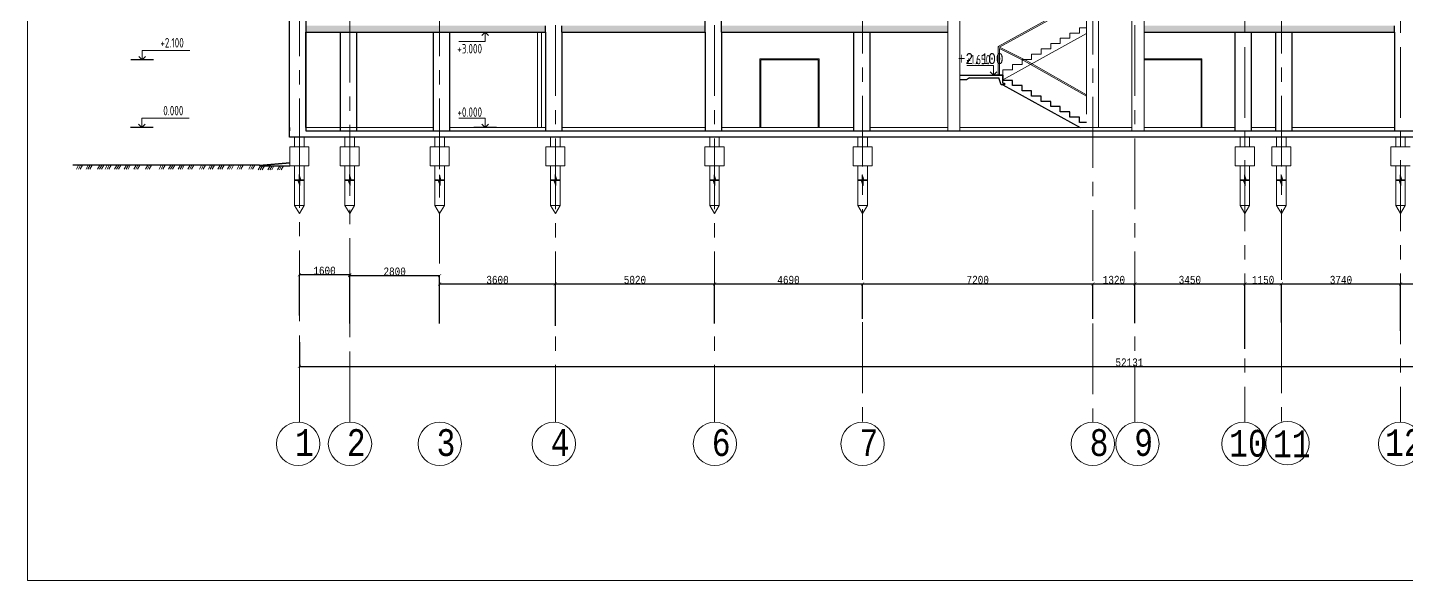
# Model space of a CAD drawing. Header units: millimetres. Extents: x -689206 to 4969298, y -1019800 to 703299.
# Drawn here: x 502758 to 546057, y -754220 to -736860 of the extents above; entities that cross this region are included whole.
import ezdxf

# ---------------------------------------------------------------- set-up
doc = ezdxf.new("R2010")
doc.units = ezdxf.units.MM
doc.linetypes.add('осеваяX2', pattern=[101.6, 63.5, -12.7, 12.7, -12.7])
doc.layers.add('РАЗМЕРЫ', color=7, linetype='Continuous', lineweight=9)
for name, color, linetype in [('разрез', 7, 'Continuous'), ('разрез1-1', 7, 'Continuous'), ('разрез2-2', 7, 'Continuous'), ('сетка', 104, 'Continuous')]:
    doc.layers.add(name, color=color, linetype=linetype)
doc.styles.add('Аннотативный', font='isocteur.ttf', dxfattribs={"width": 0.7, "height": 250})
doc.dimstyles.new('Аннотативный', dxfattribs={"dimscale": 0, "dimtxt": 250, "dimasz": 100, "dimexe": 1.25, "dimexo": 0.625, "dimtad": 1, "dimdec": 0, "dimtxsty": 'Аннотативный', "dimblk": 'ARCHTICK', "dimcen": 2.5, "dimadec": 0, "dimazin": 0, "dimtfac": 1, "dimtdec": 0, "dimtmove": 0, "dimatfit": 3, "dimfxl": 1, "dimarcsym": 0})
pattern_1 = [(45, (456217.554, -184552.423), (33.6759605, 123.478522), [158.75, -31.75, 0, -31.75])]

# ---------------------------------------------------------------- blocks, each defined once
blk = doc.blocks.new('_ArchTick')
at = {"color": 0, "linetype": 'ByBlock', "const_width": 0.15}
blk.add_lwpolyline([(-0.5, -0.5), (0.5, 0.5)], dxfattribs=at)
blk = doc.blocks.new('*D5101')
at = {"layer": 'Defpoints', "color": 0, "lineweight": 30, "ltscale": 35, "transparency": 16777216}
for p in [(511292, -744620), (511292, -745906), (512873, -745906)]:
    blk.add_point(p, dxfattribs=at)
at = {"layer": 'РАЗМЕРЫ', "color": 0, "lineweight": -2, "ltscale": 35, "transparency": 16777216}
for p, q in [((511292, -745906), (511292, -744619)), ((512873, -744620), (511292, -744620)), ((512873, -745906), (512873, -744619))]:
    blk.add_line(p, q, dxfattribs=at)
at = {"layer": 'РАЗМЕРЫ', "color": 0, "lineweight": -2, "ltscale": 35, "transparency": 16777216, "xscale": 100, "yscale": 100, "zscale": 100, "rotation": 180}
blk.add_blockref('_ArchTick', (511292, -744620), dxfattribs=at)
at = {"layer": 'РАЗМЕРЫ', "color": 0, "lineweight": -2, "ltscale": 35, "transparency": 16777216, "xscale": 100, "yscale": 100, "zscale": 100}
blk.add_blockref('_ArchTick', (512873, -744620), dxfattribs=at)
at = {"layer": 'РАЗМЕРЫ', "color": 0, "lineweight": 5, "ltscale": 35, "transparency": 16777216, "insert": (512083, -744494), "char_height": 250, "attachment_point": 5, "style": 'Аннотативный'}
blk.add_mtext('1600', dxfattribs=at)
blk = doc.blocks.new('*D5086')
at = {"layer": 'Defpoints', "color": 0, "lineweight": 30, "ltscale": 35, "transparency": 16777216}
for p in [(515697, -744648), (512873, -746149), (515697, -746149)]:
    blk.add_point(p, dxfattribs=at)
at = {"layer": 'РАЗМЕРЫ', "color": 0, "lineweight": -2, "ltscale": 35, "transparency": 16777216}
for p, q in [((512873, -746148), (512873, -744647)), ((512873, -744648), (515697, -744648)), ((515697, -746148), (515697, -744647))]:
    blk.add_line(p, q, dxfattribs=at)
at = {"layer": 'РАЗМЕРЫ', "color": 0, "lineweight": -2, "ltscale": 35, "transparency": 16777216, "xscale": 100, "yscale": 100, "zscale": 100, "rotation": 180}
blk.add_blockref('_ArchTick', (512873, -744648), dxfattribs=at)
at = {"layer": 'РАЗМЕРЫ', "color": 0, "lineweight": -2, "ltscale": 35, "transparency": 16777216, "xscale": 100, "yscale": 100, "zscale": 100}
blk.add_blockref('_ArchTick', (515697, -744648), dxfattribs=at)
at = {"layer": 'РАЗМЕРЫ', "color": 0, "lineweight": 5, "ltscale": 35, "transparency": 16777216, "insert": (514285, -744522), "char_height": 250, "attachment_point": 5, "style": 'Аннотативный'}
blk.add_mtext('2800', dxfattribs=at)
blk = doc.blocks.new('*D5087')
at = {"layer": 'Defpoints', "color": 0, "lineweight": 30, "ltscale": 35, "transparency": 16777216}
for p in [(515697, -744909), (519332, -744909), (519332, -746229)]:
    blk.add_point(p, dxfattribs=at)
at = {"layer": 'РАЗМЕРЫ', "color": 0, "lineweight": -2, "ltscale": 35, "transparency": 16777216}
for p, q in [((515697, -744908), (515697, -744908)), ((515697, -744909), (519332, -744909)), ((519332, -746228), (519332, -744908))]:
    blk.add_line(p, q, dxfattribs=at)
at = {"layer": 'РАЗМЕРЫ', "color": 0, "lineweight": -2, "ltscale": 35, "transparency": 16777216, "xscale": 100, "yscale": 100, "zscale": 100, "rotation": 180}
blk.add_blockref('_ArchTick', (515697, -744909), dxfattribs=at)
at = {"layer": 'РАЗМЕРЫ', "color": 0, "lineweight": -2, "ltscale": 35, "transparency": 16777216, "xscale": 100, "yscale": 100, "zscale": 100}
blk.add_blockref('_ArchTick', (519332, -744909), dxfattribs=at)
at = {"layer": 'РАЗМЕРЫ', "color": 0, "lineweight": 5, "ltscale": 35, "transparency": 16777216, "insert": (517515, -744783), "char_height": 250, "attachment_point": 5, "style": 'Аннотативный'}
blk.add_mtext('3600', dxfattribs=at)
blk = doc.blocks.new('*D5088')
at = {"layer": 'Defpoints', "color": 0, "lineweight": 30, "ltscale": 35, "transparency": 16777216}
for p in [(519332, -744909), (524328, -744909), (524328, -746157)]:
    blk.add_point(p, dxfattribs=at)
at = {"layer": 'РАЗМЕРЫ', "color": 0, "lineweight": -2, "ltscale": 35, "transparency": 16777216}
for p, q in [((519332, -744908), (519332, -744908)), ((519332, -744909), (524328, -744909)), ((524328, -746157), (524328, -744908))]:
    blk.add_line(p, q, dxfattribs=at)
at = {"layer": 'РАЗМЕРЫ', "color": 0, "lineweight": -2, "ltscale": 35, "transparency": 16777216, "xscale": 100, "yscale": 100, "zscale": 100, "rotation": 180}
blk.add_blockref('_ArchTick', (519332, -744909), dxfattribs=at)
at = {"layer": 'РАЗМЕРЫ', "color": 0, "lineweight": -2, "ltscale": 35, "transparency": 16777216, "xscale": 100, "yscale": 100, "zscale": 100}
blk.add_blockref('_ArchTick', (524328, -744909), dxfattribs=at)
at = {"layer": 'РАЗМЕРЫ', "color": 0, "lineweight": 5, "ltscale": 35, "transparency": 16777216, "insert": (521830, -744783), "char_height": 250, "attachment_point": 5, "style": 'Аннотативный'}
blk.add_mtext('5020', dxfattribs=at)
blk = doc.blocks.new('*D5089')
at = {"layer": 'Defpoints', "color": 0, "lineweight": 30, "ltscale": 35, "transparency": 16777216}
for p in [(524328, -744909), (528979, -744909), (528979, -746010)]:
    blk.add_point(p, dxfattribs=at)
at = {"layer": 'РАЗМЕРЫ', "color": 0, "lineweight": -2, "ltscale": 35, "transparency": 16777216}
for p, q in [((524328, -744908), (524328, -744908)), ((524328, -744909), (528979, -744909)), ((528979, -746010), (528979, -744908))]:
    blk.add_line(p, q, dxfattribs=at)
at = {"layer": 'РАЗМЕРЫ', "color": 0, "lineweight": -2, "ltscale": 35, "transparency": 16777216, "xscale": 100, "yscale": 100, "zscale": 100, "rotation": 180}
blk.add_blockref('_ArchTick', (524328, -744909), dxfattribs=at)
at = {"layer": 'РАЗМЕРЫ', "color": 0, "lineweight": -2, "ltscale": 35, "transparency": 16777216, "xscale": 100, "yscale": 100, "zscale": 100}
blk.add_blockref('_ArchTick', (528979, -744909), dxfattribs=at)
at = {"layer": 'РАЗМЕРЫ', "color": 0, "lineweight": 5, "ltscale": 35, "transparency": 16777216, "insert": (526653, -744783), "char_height": 250, "attachment_point": 5, "style": 'Аннотативный'}
blk.add_mtext('4690', dxfattribs=at)
blk = doc.blocks.new('*D5090')
at = {"layer": 'Defpoints', "color": 0, "lineweight": 30, "ltscale": 35, "transparency": 16777216}
for p in [(528979, -744909), (536212, -744909), (536212, -746010)]:
    blk.add_point(p, dxfattribs=at)
at = {"layer": 'РАЗМЕРЫ', "color": 0, "lineweight": -2, "ltscale": 35, "transparency": 16777216}
for p, q in [((528979, -744908), (528979, -744908)), ((528979, -744909), (536212, -744909)), ((536212, -746010), (536212, -744908))]:
    blk.add_line(p, q, dxfattribs=at)
at = {"layer": 'РАЗМЕРЫ', "color": 0, "lineweight": -2, "ltscale": 35, "transparency": 16777216, "xscale": 100, "yscale": 100, "zscale": 100, "rotation": 180}
blk.add_blockref('_ArchTick', (528979, -744909), dxfattribs=at)
at = {"layer": 'РАЗМЕРЫ', "color": 0, "lineweight": -2, "ltscale": 35, "transparency": 16777216, "xscale": 100, "yscale": 100, "zscale": 100}
blk.add_blockref('_ArchTick', (536212, -744909), dxfattribs=at)
at = {"layer": 'РАЗМЕРЫ', "color": 0, "lineweight": 5, "ltscale": 35, "transparency": 16777216, "insert": (532595, -744783), "char_height": 250, "attachment_point": 5, "style": 'Аннотативный'}
blk.add_mtext('7200', dxfattribs=at)
blk = doc.blocks.new('*D5091')
at = {"layer": 'Defpoints', "color": 0, "lineweight": 30, "ltscale": 35, "transparency": 16777216}
for p in [(536212, -744909), (537532, -744909), (537532, -746147)]:
    blk.add_point(p, dxfattribs=at)
at = {"layer": 'РАЗМЕРЫ', "color": 0, "lineweight": -2, "ltscale": 35, "transparency": 16777216}
for p, q in [((536212, -744908), (536212, -744908)), ((536212, -744909), (537532, -744909)), ((537532, -746147), (537532, -744908))]:
    blk.add_line(p, q, dxfattribs=at)
at = {"layer": 'РАЗМЕРЫ', "color": 0, "lineweight": -2, "ltscale": 35, "transparency": 16777216, "xscale": 100, "yscale": 100, "zscale": 100, "rotation": 180}
blk.add_blockref('_ArchTick', (536212, -744909), dxfattribs=at)
at = {"layer": 'РАЗМЕРЫ', "color": 0, "lineweight": -2, "ltscale": 35, "transparency": 16777216, "xscale": 100, "yscale": 100, "zscale": 100}
blk.add_blockref('_ArchTick', (537532, -744909), dxfattribs=at)
at = {"layer": 'РАЗМЕРЫ', "color": 0, "lineweight": 5, "ltscale": 35, "transparency": 16777216, "insert": (536872, -744783), "char_height": 250, "attachment_point": 5, "style": 'Аннотативный'}
blk.add_mtext('1320', dxfattribs=at)
blk = doc.blocks.new('*D5092')
at = {"layer": 'Defpoints', "color": 0, "lineweight": 30, "ltscale": 35, "transparency": 16777216}
for p in [(537532, -744909), (540982, -744909), (540982, -746948)]:
    blk.add_point(p, dxfattribs=at)
at = {"layer": 'РАЗМЕРЫ', "color": 0, "lineweight": -2, "ltscale": 35, "transparency": 16777216}
for p, q in [((537532, -744908), (537532, -744908)), ((537532, -744909), (540982, -744909)), ((540982, -746947), (540982, -744908))]:
    blk.add_line(p, q, dxfattribs=at)
at = {"layer": 'РАЗМЕРЫ', "color": 0, "lineweight": -2, "ltscale": 35, "transparency": 16777216, "xscale": 100, "yscale": 100, "zscale": 100, "rotation": 180}
blk.add_blockref('_ArchTick', (537532, -744909), dxfattribs=at)
at = {"layer": 'РАЗМЕРЫ', "color": 0, "lineweight": -2, "ltscale": 35, "transparency": 16777216, "xscale": 100, "yscale": 100, "zscale": 100}
blk.add_blockref('_ArchTick', (540982, -744909), dxfattribs=at)
at = {"layer": 'РАЗМЕРЫ', "color": 0, "lineweight": 5, "ltscale": 35, "transparency": 16777216, "insert": (539257, -744783), "char_height": 250, "attachment_point": 5, "style": 'Аннотативный'}
blk.add_mtext('3450', dxfattribs=at)
blk = doc.blocks.new('*D5093')
at = {"layer": 'Defpoints', "color": 0, "lineweight": 30, "ltscale": 35, "transparency": 16777216}
for p in [(540982, -744909), (542131, -744909), (542131, -746119)]:
    blk.add_point(p, dxfattribs=at)
at = {"layer": 'РАЗМЕРЫ', "color": 0, "lineweight": -2, "ltscale": 35, "transparency": 16777216}
for p, q in [((540982, -744908), (540982, -744908)), ((540982, -744909), (542131, -744909)), ((542131, -746119), (542131, -744908))]:
    blk.add_line(p, q, dxfattribs=at)
at = {"layer": 'РАЗМЕРЫ', "color": 0, "lineweight": -2, "ltscale": 35, "transparency": 16777216, "xscale": 100, "yscale": 100, "zscale": 100, "rotation": 180}
blk.add_blockref('_ArchTick', (540982, -744909), dxfattribs=at)
at = {"layer": 'РАЗМЕРЫ', "color": 0, "lineweight": -2, "ltscale": 35, "transparency": 16777216, "xscale": 100, "yscale": 100, "zscale": 100}
blk.add_blockref('_ArchTick', (542131, -744909), dxfattribs=at)
at = {"layer": 'РАЗМЕРЫ', "color": 0, "lineweight": 5, "ltscale": 35, "transparency": 16777216, "insert": (541557, -744783), "char_height": 250, "attachment_point": 5, "style": 'Аннотативный'}
blk.add_mtext('1150', dxfattribs=at)
blk = doc.blocks.new('*D5094')
at = {"layer": 'Defpoints', "color": 0, "lineweight": 5, "ltscale": 35, "transparency": 16777216}
for p in [(542131, -744909), (545872, -744909), (545872, -746382)]:
    blk.add_point(p, dxfattribs=at)
at = {"layer": 'РАЗМЕРЫ', "color": 0, "lineweight": -2, "ltscale": 35, "transparency": 16777216}
for p, q in [((542131, -744908), (542131, -744908)), ((542131, -744909), (545872, -744909)), ((545872, -746381), (545872, -744908))]:
    blk.add_line(p, q, dxfattribs=at)
at = {"layer": 'РАЗМЕРЫ', "color": 0, "lineweight": -2, "ltscale": 35, "transparency": 16777216, "xscale": 100, "yscale": 100, "zscale": 100, "rotation": 180}
blk.add_blockref('_ArchTick', (542131, -744909), dxfattribs=at)
at = {"layer": 'РАЗМЕРЫ', "color": 0, "lineweight": -2, "ltscale": 35, "transparency": 16777216, "xscale": 100, "yscale": 100, "zscale": 100}
blk.add_blockref('_ArchTick', (545872, -744909), dxfattribs=at)
at = {"layer": 'РАЗМЕРЫ', "color": 0, "lineweight": 5, "ltscale": 35, "transparency": 16777216, "insert": (544002, -744783), "char_height": 250, "attachment_point": 5, "style": 'Аннотативный'}
blk.add_mtext('3740', dxfattribs=at)
blk = doc.blocks.new('*D5095')
at = {"layer": 'Defpoints', "color": 0, "lineweight": 5, "ltscale": 35, "transparency": 16777216}
for p in [(545872, -744909), (549532, -744909), (549532, -746217)]:
    blk.add_point(p, dxfattribs=at)
at = {"layer": 'РАЗМЕРЫ', "color": 0, "lineweight": -2, "ltscale": 35, "transparency": 16777216}
for p, q in [((545872, -744908), (545872, -744908)), ((545872, -744909), (549532, -744909)), ((549532, -746216), (549532, -744908))]:
    blk.add_line(p, q, dxfattribs=at)
at = {"layer": 'РАЗМЕРЫ', "color": 0, "lineweight": -2, "ltscale": 35, "transparency": 16777216, "xscale": 100, "yscale": 100, "zscale": 100, "rotation": 180}
blk.add_blockref('_ArchTick', (545872, -744909), dxfattribs=at)
at = {"layer": 'РАЗМЕРЫ', "color": 0, "lineweight": -2, "ltscale": 35, "transparency": 16777216, "xscale": 100, "yscale": 100, "zscale": 100}
blk.add_blockref('_ArchTick', (549532, -744909), dxfattribs=at)
at = {"layer": 'РАЗМЕРЫ', "color": 0, "lineweight": 5, "ltscale": 35, "transparency": 16777216, "insert": (547702, -744783), "char_height": 250, "attachment_point": 5, "style": 'Аннотативный'}
blk.add_mtext('3660', dxfattribs=at)
blk = doc.blocks.new('*D5100')
at = {"layer": 'Defpoints', "color": 0, "lineweight": 5, "ltscale": 35, "transparency": 16777216}
for p in [(511292, -746740), (563423, -746740), (563423, -747501)]:
    blk.add_point(p, dxfattribs=at)
at = {"layer": 'РАЗМЕРЫ', "color": 0, "lineweight": -2, "ltscale": 35, "transparency": 16777216}
for p, q in [((511292, -746740), (511292, -747502)), ((563423, -746740), (563423, -747502)), ((511292, -747501), (563423, -747501))]:
    blk.add_line(p, q, dxfattribs=at)
at = {"layer": 'РАЗМЕРЫ', "color": 0, "lineweight": -2, "ltscale": 35, "transparency": 16777216, "xscale": 100, "yscale": 100, "zscale": 100, "rotation": 180}
blk.add_blockref('_ArchTick', (511292, -747501), dxfattribs=at)
at = {"layer": 'РАЗМЕРЫ', "color": 0, "lineweight": -2, "ltscale": 35, "transparency": 16777216, "xscale": 100, "yscale": 100, "zscale": 100}
blk.add_blockref('_ArchTick', (563423, -747501), dxfattribs=at)
at = {"layer": 'РАЗМЕРЫ', "color": 0, "lineweight": 5, "ltscale": 35, "transparency": 16777216, "insert": (537358, -747376), "char_height": 250, "attachment_point": 5, "style": 'Аннотативный'}
blk.add_mtext('52131', dxfattribs=at)

msp = doc.modelspace()

# ---------------------------------------------------------------- hatches: boundary and pattern name
at = {"layer": 'РАЗМЕРЫ', "lineweight": 25, "ltscale": 35}
h = msp.add_hatch(dxfattribs=at)
h.set_pattern_fill('ANSI36', color=256, scale=20)
h.set_pattern_definition(pattern_1)
h.paths.add_polyline_path([(519021.7, -736802.7), (511492.4, -736802.4), (511492.4, -737002.4), (519021.7, -737003.3), (519021.7, -737002.4)])
h.paths.add_polyline_path([(524031.8, -736802.9), (519531.7, -736802.7), (519531.7, -737002.4), (519531.7, -737003.3), (524031.8, -737003.8)])
h.paths.add_polyline_path([(531657.3, -736803.2), (524549.8, -736802.9), (524549.8, -737003.9), (531657.3, -737004.6)])
h.paths.add_polyline_path([(531657.3, -733804.8), (524549.8, -733804), (524549.8, -734004), (531657.3, -734004.8)])
h.paths.add_polyline_path([(524031.8, -733803.9), (519531.7, -733803.4), (519531.7, -734003.4), (524031.8, -734003.9)])
h.paths.add_polyline_path([(519021.7, -733803.3), (511492.4, -733802.4), (511492.4, -734002.4), (519021.7, -734003.3), (519021.7, -734002.4)])
h.paths.add_polyline_path([(519021.7, -730803.4), (511492.4, -730802.4), (511492.4, -731002.4), (519021.7, -731002.4)])
h.paths.add_polyline_path([(524031.8, -730804), (519531.7, -730803.4), (519531.7, -731002.4), (524031.8, -731002.4)])
h.paths.add_polyline_path([(531657.3, -730804.9), (524549.8, -730804), (524549.8, -731002.4), (531657.3, -731002.4)])
h = msp.add_hatch(dxfattribs=at)
h.set_pattern_fill('ANSI36', color=256, scale=20)
h.set_pattern_definition(pattern_1)
h.paths.add_polyline_path([(545681.8, -730802.4), (541181.8, -730802.4), (540671.8, -730802.4), (537817.3, -730802.4), (537817.3, -731002.4), (540671.8, -731002.4), (541181.8, -731002.4), (545681.8, -731002.4)])
h.paths.add_polyline_path([(545681.8, -733802.4), (541181.8, -733802.4), (540671.8, -733802.4), (537817.3, -733802.4), (537817.3, -734002.4), (540671.8, -734002.4), (541181.8, -734002.4), (545681.8, -734002.4)])
h.paths.add_polyline_path([(545681.8, -736802.4), (540612.7, -736802.4), (537817.3, -736802.4), (537817.3, -737002.4), (541181.8, -737002.4), (545681.8, -737002.4)])
at = {"layer": 'РАЗМЕРЫ', "lineweight": 5, "ltscale": 35}
h = msp.add_hatch(dxfattribs=at)
h.set_pattern_fill('ANSI36', color=256, scale=2)
h.set_pattern_definition([(45, (262.4905, -925.112), (3.367596045, 12.347852166), [15.875, -3.175, 0, -3.175])])
h.paths.add_polyline_path([(511292.4, -741507.8), (511292.4, -741783.2), (511305.5, -741819.9), (511305.5, -741620.6), (511319.6, -741658), (511442.4, -741658), (511442.4, -741635.8), (511334, -741635.8)])
h.paths.add_polyline_path([(511259.1, -741635.8), (511142.4, -741635.8), (511142.4, -741658), (511247.6, -741658), (511292.4, -741783.2), (511292.4, -741507.8), (511283.4, -741480.3), (511283.4, -741706.1)])
h = msp.add_hatch(dxfattribs=at)
h.set_pattern_fill('ANSI36', color=256, scale=2)
h.set_pattern_definition([(45, (1843.376, -925.112), (3.367596045, 12.347852166), [15.875, -3.175, 0, -3.175])])
h.paths.add_polyline_path([(512873.3, -741507.8), (512873.3, -741783.2), (512886.4, -741819.9), (512886.4, -741620.6), (512900.5, -741658), (513023.3, -741658), (513023.3, -741635.8), (512914.9, -741635.8)])
h.paths.add_polyline_path([(512840, -741635.8), (512723.3, -741635.8), (512723.3, -741658), (512828.5, -741658), (512873.3, -741783.2), (512873.3, -741507.8), (512864.3, -741480.3), (512864.3, -741706.1)])
h = msp.add_hatch(dxfattribs=at)
h.set_pattern_fill('ANSI36', color=256, scale=2)
h.set_pattern_definition([(45, (4667.4905, -925.112), (3.367596045, 12.347852166), [15.875, -3.175, 0, -3.175])])
h.paths.add_polyline_path([(515697.4, -741507.8), (515697.4, -741783.2), (515710.5, -741819.9), (515710.5, -741620.6), (515724.6, -741658), (515847.4, -741658), (515847.4, -741635.8), (515739, -741635.8)])
h.paths.add_polyline_path([(515664.1, -741635.8), (515547.4, -741635.8), (515547.4, -741658), (515652.6, -741658), (515697.4, -741783.2), (515697.4, -741507.8), (515688.4, -741480.3), (515688.4, -741706.1)])
h = msp.add_hatch(dxfattribs=at)
h.set_pattern_fill('ANSI36', color=256, scale=2)
h.set_pattern_definition([(45, (8301.8286, -925.112), (3.367596045, 12.347852166), [15.875, -3.175, 0, -3.175])])
h.paths.add_polyline_path([(519331.7, -741507.8), (519331.7, -741783.2), (519344.8, -741819.9), (519344.8, -741620.6), (519358.9, -741658), (519481.7, -741658), (519481.7, -741635.8), (519373.4, -741635.8)])
h.paths.add_polyline_path([(519298.4, -741635.8), (519181.7, -741635.8), (519181.7, -741658), (519287, -741658), (519331.7, -741783.2), (519331.7, -741507.8), (519322.8, -741480.3), (519322.8, -741706.1)])
h = msp.add_hatch(dxfattribs=at)
h.set_pattern_fill('ANSI36', color=256, scale=2)
h.set_pattern_definition([(45, (13297.968, -925.112), (3.367596045, 12.347852166), [15.875, -3.175, 0, -3.175])])
h.paths.add_polyline_path([(524327.8, -741507.8), (524327.8, -741783.2), (524341, -741819.9), (524341, -741620.6), (524355.1, -741658), (524477.8, -741658), (524477.8, -741635.8), (524369.5, -741635.8)])
h.paths.add_polyline_path([(524294.6, -741635.8), (524177.8, -741635.8), (524177.8, -741658), (524283.1, -741658), (524327.8, -741783.2), (524327.8, -741507.8), (524318.9, -741480.3), (524318.9, -741706.1)])
h = msp.add_hatch(dxfattribs=at)
h.set_pattern_fill('ANSI36', color=256, scale=2)
h.set_pattern_definition([(45, (17949.258, -925.112), (3.367596045, 12.347852166), [15.875, -3.175, 0, -3.175])])
h.paths.add_polyline_path([(528979.1, -741507.8), (528979.1, -741783.2), (528992.2, -741819.9), (528992.2, -741620.6), (529006.4, -741658), (529129.1, -741658), (529129.1, -741635.8), (529020.8, -741635.8)])
h.paths.add_polyline_path([(528945.8, -741635.8), (528829.1, -741635.8), (528829.1, -741658), (528934.4, -741658), (528979.1, -741783.2), (528979.1, -741507.8), (528970.2, -741480.3), (528970.2, -741706.1)])
h = msp.add_hatch(dxfattribs=at)
h.set_pattern_fill('ANSI36', color=256, scale=2)
h.set_pattern_definition([(45, (29951.887, -925.112), (3.367596045, 12.347852166), [15.875, -3.175, 0, -3.175])])
h.paths.add_polyline_path([(540981.8, -741507.8), (540981.8, -741783.2), (540994.9, -741819.9), (540994.9, -741620.6), (541009, -741658), (541131.8, -741658), (541131.8, -741635.8), (541023.4, -741635.8)])
h.paths.add_polyline_path([(540948.5, -741635.8), (540831.8, -741635.8), (540831.8, -741658), (540937, -741658), (540981.8, -741783.2), (540981.8, -741507.8), (540972.8, -741480.3), (540972.8, -741706.1)])
h = msp.add_hatch(dxfattribs=at)
h.set_pattern_fill('ANSI36', color=256, scale=2)
h.set_pattern_definition([(45, (31101.607, -925.112), (3.367596045, 12.347852166), [15.875, -3.175, 0, -3.175])])
h.paths.add_polyline_path([(542131.5, -741507.8), (542131.5, -741783.2), (542144.6, -741819.9), (542144.6, -741620.6), (542158.7, -741658), (542281.5, -741658), (542281.5, -741635.8), (542173.1, -741635.8)])
h.paths.add_polyline_path([(542098.2, -741635.8), (541981.5, -741635.8), (541981.5, -741658), (542086.7, -741658), (542131.5, -741783.2), (542131.5, -741507.8), (542122.5, -741480.3), (542122.5, -741706.1)])
h = msp.add_hatch(dxfattribs=at)
h.set_pattern_fill('ANSI36', color=256, scale=2)
h.set_pattern_definition([(45, (34841.945, -925.112), (3.367596045, 12.347852166), [15.875, -3.175, 0, -3.175])])
h.paths.add_polyline_path([(545871.8, -741507.8), (545871.8, -741783.2), (545884.9, -741819.9), (545884.9, -741620.6), (545899, -741658), (546021.8, -741658), (546021.8, -741635.8), (545913.5, -741635.8)])
h.paths.add_polyline_path([(545838.5, -741635.8), (545721.8, -741635.8), (545721.8, -741658), (545827.1, -741658), (545871.8, -741783.2), (545871.8, -741507.8), (545862.9, -741480.3), (545862.9, -741706.1)])

# ---------------------------------------------------------------- linework, layer by layer
at = {"layer": 'РАЗМЕРЫ', "lineweight": 30, "ltscale": 35}
for p, q in [((510982.4, -740202.4), (510982.4, -717752.4)), ((511492.4, -722002.4), (511492.4, -740002.4)), ((524031.8, -737003.8), (524031.8, -728002.4)), ((524549.8, -737003.9), (524549.8, -728002.4)), ((519021.7, -737003.3), (519021.7, -736802.7)), ((519531.7, -737002.4), (519531.7, -736802.7)), ((545681.8, -737002.4), (545681.8, -736802.4)), ((511492.4, -740002.4), (511492.4, -737002.4)), ((511492.4, -737002.4), (519021.7, -737003.3)), ((512571.7, -737002.5), (512571.7, -740102.4)), ((513081.7, -737002.6), (513081.7, -740102.4)), ((515492.4, -737002.4), (515492.4, -740002.4)), ((516002.4, -737002.4), (516002.4, -740002.4)), ((519021.7, -737002.4), (519021.7, -740002.4)), ((519531.7, -737002.4), (519531.7, -740002.4)), ((519531.7, -737003.3), (524031.8, -737003.8)), ((524031.8, -737002.4), (524031.8, -740002.4)), ((524549.8, -737002.4), (524549.8, -740002.4)), ((524549.8, -737003.9), (531657.3, -737004.6)), ((528691.8, -737002.4), (528691.8, -740002.4)), ((529201.8, -737002.4), (529201.8, -740002.4)), ((537817.3, -737002.4), (541181.8, -737002.4)), ((540671.8, -737002.4), (540671.8, -740002.4)), ((541181.8, -737002.4), (541181.8, -740002.4)), ((541181.8, -737002.4), (545681.8, -737002.4)), ((541949.1, -737002.4), (541949.1, -740002.4)), ((542459.1, -737002.4), (542459.1, -740002.4)), ((545681.8, -737002.4), (545681.8, -740002.4)), ((533387.3, -738352.4), (533087.3, -738352.4)), ((533384.2, -738655.2), (535816.5, -740002.4)), ((533387.3, -738517.4), (533387.3, -738352.4)), ((533387.3, -738352.4), (533387.3, -738502.4)), ((533687.3, -738517.4), (533387.3, -738517.4)), ((533687.3, -738682.4), (533687.3, -738517.4)), ((533987.3, -738682.4), (533687.3, -738682.4)), ((533987.3, -738847.4), (533987.3, -738682.4)), ((534287.3, -738847.4), (533987.3, -738847.4)), ((534287.3, -739012.4), (534287.3, -738847.4)), ((534587.3, -739012.4), (534287.3, -739012.4)), ((534587.3, -739177.4), (534587.3, -739012.4)), ((534887.3, -739177.4), (534587.3, -739177.4)), ((534887.3, -739342.4), (534887.3, -739177.4)), ((535187.3, -739342.4), (534887.3, -739342.4)), ((535187.3, -739507.4), (535187.3, -739342.4)), ((535487.3, -739507.4), (535187.3, -739507.4)), ((535487.3, -739672.4), (535487.3, -739507.4)), ((535787.3, -739672.4), (535487.3, -739672.4)), ((535787.3, -739837.4), (535787.3, -739672.4)), ((536008.5, -739837.4), (535787.3, -739837.4)), ((510982.4, -740002.4), (510982.4, -740102.4)), ((510982.4, -740002.4), (510982.4, -740102.4)), ((510982.4, -740302.4), (510982.4, -740102.4)), ((558994, -740302.4), (510982.4, -740302.4)), ((511492.4, -740002.4), (511492.4, -740102.4)), ((511492.4, -740102.4), (563222.9, -740102.4)), ((515492.4, -740002.4), (515492.4, -740102.4)), ((516002.4, -740002.4), (516002.4, -740102.4)), ((517127.7, -740002.4), (516772.7, -740002.4)), ((517482.7, -740002.4), (517127.7, -740002.4)), ((519021.7, -740002.4), (519021.7, -740102.4)), ((519531.7, -740002.4), (519531.7, -740102.4)), ((524031.8, -740002.4), (524031.8, -740102.4)), ((524549.8, -740002.4), (524549.8, -740102.4)), ((528691.8, -740002.4), (528691.8, -740102.4)), ((529201.8, -740002.4), (529201.8, -740102.4)), ((540671.8, -740002.4), (540671.8, -740102.4)), ((541181.8, -740002.4), (541181.8, -740102.4)), ((541949.1, -740002.4), (541949.1, -740102.4)), ((542459.1, -740002.4), (542459.1, -740102.4)), ((545681.8, -740002.4), (545681.8, -740102.4))]:
    msp.add_line(p, q, dxfattribs=at)
at = {"layer": 'РАЗМЕРЫ', "linetype": 'осеваяX2', "lineweight": 5, "ltscale": 35}
for p, q in [((511292.4, -717752.4), (511292.4, -740302.4)), ((515697.4, -717752.4), (515697.4, -744268.7)), ((528979.1, -717667.4), (528979.1, -749251.1)), ((536211.8, -717702.4), (536211.8, -749251.1)), ((542131.5, -717667.4), (542131.5, -749251.1)), ((512873.3, -749251.1), (512873.3, -719002.4)), ((519331.7, -719002.4), (519331.7, -749251.1)), ((524327.8, -719002.4), (524327.8, -749251.1)), ((537531.7, -719002.4), (537531.7, -749251.1)), ((540981.8, -726802.4), (540981.8, -749251.1)), ((545871.8, -726802.4), (545871.8, -749251.1)), ((511292.4, -740302.4), (511292.4, -749251.1))]:
    msp.add_line(p, q, dxfattribs=at)
at = {"layer": 'РАЗМЕРЫ', "lineweight": 20, "ltscale": 35}
for p, q in [((536386, -721792.4), (536386, -740002.4)), ((536007.6, -721802.4), (536007.6, -739583.4)), ((537437.3, -721802.4), (537437.3, -740002.4)), ((532037.3, -722392.1), (532037.3, -740002.4)), ((531657.3, -728002.4), (531657.3, -740002.4)), ((537817.3, -728002.4), (537817.3, -740002.4)), ((531657.3, -740002.4), (531657.3, -740102.4)), ((532037.3, -740002.4), (532037.3, -740102.4)), ((537437.3, -740002.4), (537437.3, -740102.4)), ((537817.3, -740002.4), (537817.3, -740102.4))]:
    msp.add_line(p, q, dxfattribs=at)
at = {"layer": 'РАЗМЕРЫ', "lineweight": 15, "ltscale": 35}
for p, q in [((535787.3, -737032.4), (535787.3, -736867.4)), ((535787.3, -736867.4), (536008.5, -736867.4)), ((518774, -737003.2), (518774, -740002.4)), ((518894, -737003.2), (518894, -740002.4)), ((533387.3, -738502.4), (536008.5, -737050)), ((534887.3, -737527.4), (534887.3, -737362.4)), ((534887.3, -737362.4), (535187.3, -737362.4)), ((535187.3, -737362.4), (535187.3, -737197.4)), ((535187.3, -737197.4), (535487.3, -737197.4)), ((535487.3, -737197.4), (535487.3, -737032.4)), ((535487.3, -737032.4), (535787.3, -737032.4)), ((534287.3, -737857.4), (534287.3, -737692.4)), ((534287.3, -737692.4), (534587.3, -737692.4)), ((534587.3, -737692.4), (534587.3, -737527.4)), ((534587.3, -737527.4), (534887.3, -737527.4)), ((525782.3, -737842.4), (525752.3, -737842.4)), ((525752.3, -737842.4), (525752.3, -740002.4)), ((527612.3, -737842.4), (525782.3, -737842.4)), ((527582.3, -737872.4), (525782.3, -737872.4)), ((525782.3, -737872.4), (525782.3, -740002.4)), ((527582.3, -740002.4), (527582.3, -737872.4)), ((527612.3, -737872.4), (527612.3, -737842.4)), ((527612.3, -740002.4), (527612.3, -737872.4)), ((533387.3, -738352.4), (533387.3, -738187.4)), ((533387.3, -738187.4), (533687.3, -738187.4)), ((533687.3, -738187.4), (533687.3, -738022.4)), ((533687.3, -738022.4), (533987.3, -738022.4)), ((533987.3, -738022.4), (533987.3, -737857.4)), ((533987.3, -737857.4), (534287.3, -737857.4)), ((539636.8, -737842.4), (537817.3, -737842.4)), ((539606.8, -737872.4), (537817.3, -737872.4)), ((539606.8, -740002.4), (539606.8, -737872.4)), ((539636.8, -737872.4), (539636.8, -737842.4)), ((539636.8, -740002.4), (539636.8, -737872.4)), ((511492.4, -740002.4), (515492.4, -740002.4)), ((516002.4, -740002.4), (519021.7, -740002.4)), ((519531.7, -740002.4), (524031.8, -740002.4)), ((524549.8, -740002.4), (528691.8, -740002.4)), ((527582.3, -740002.4), (527612.3, -740002.4)), ((529201.8, -740002.4), (531657.3, -740002.4)), ((532037.3, -740002.4), (537437.3, -740002.4)), ((537817.3, -740002.4), (540671.8, -740002.4)), ((539606.8, -740002.4), (539636.8, -740002.4)), ((541181.8, -740002.4), (541949.1, -740002.4)), ((542459.1, -740002.4), (545681.8, -740002.4))]:
    msp.add_line(p, q, dxfattribs=at)
at = {"layer": 'РАЗМЕРЫ', "linetype": 'ByBlock', "lineweight": 30, "ltscale": 35}
msp.add_line((533387.3, -738605.2), (533387.3, -738352.4), dxfattribs=at)
at = {"layer": 'РАЗМЕРЫ', "lineweight": 18, "ltscale": 35}
for p, q in [((511142.4, -740302.4), (511142.4, -740602.4)), ((511442.4, -740602.4), (511442.4, -740302.4)), ((512723.3, -740302.4), (512723.3, -740602.4)), ((513023.3, -740602.4), (513023.3, -740302.4)), ((515547.4, -740302.4), (515547.4, -740602.4)), ((515847.4, -740602.4), (515847.4, -740302.4)), ((519181.7, -740302.4), (519181.7, -740602.4)), ((519481.7, -740602.4), (519481.7, -740302.4)), ((524177.8, -740302.4), (524177.8, -740602.4)), ((524477.8, -740602.4), (524477.8, -740302.4)), ((528829.1, -740302.4), (528829.1, -740602.4)), ((529129.1, -740602.4), (529129.1, -740302.4)), ((540831.8, -740302.4), (540831.8, -740602.4)), ((541131.8, -740602.4), (541131.8, -740302.4)), ((541981.5, -740302.4), (541981.5, -740602.4)), ((542281.5, -740602.4), (542281.5, -740302.4)), ((545721.8, -740302.4), (545721.8, -740602.4)), ((546021.8, -740602.4), (546021.8, -740302.4)), ((510992.4, -741202.4), (510992.4, -740602.4)), ((510992.4, -740602.4), (511142.4, -740602.4)), ((511142.4, -740602.4), (511292.4, -740602.4)), ((511292.4, -740602.4), (511592.4, -740602.4)), ((511592.4, -740602.4), (511592.4, -741202.4)), ((512573.3, -741202.4), (512573.3, -740602.4)), ((512573.3, -740602.4), (512723.3, -740602.4)), ((512723.3, -740602.4), (512873.3, -740602.4)), ((512873.3, -740602.4), (513173.3, -740602.4)), ((513173.3, -740602.4), (513173.3, -741202.4)), ((515397.4, -741202.4), (515397.4, -740602.4)), ((515397.4, -740602.4), (515547.4, -740602.4)), ((515547.4, -740602.4), (515697.4, -740602.4)), ((515697.4, -740602.4), (515997.4, -740602.4)), ((515997.4, -740602.4), (515997.4, -741202.4)), ((519031.7, -741202.4), (519031.7, -740602.4)), ((519031.7, -740602.4), (519181.7, -740602.4)), ((519181.7, -740602.4), (519331.7, -740602.4)), ((519331.7, -740602.4), (519631.7, -740602.4)), ((519631.7, -740602.4), (519631.7, -741202.4)), ((524027.8, -741202.4), (524027.8, -740602.4)), ((524027.8, -740602.4), (524177.8, -740602.4)), ((524177.8, -740602.4), (524327.8, -740602.4)), ((524327.8, -740602.4), (524627.8, -740602.4)), ((524627.8, -740602.4), (524627.8, -741202.4)), ((528679.1, -741202.4), (528679.1, -740602.4)), ((528679.1, -740602.4), (528829.1, -740602.4)), ((528829.1, -740602.4), (528979.1, -740602.4)), ((528979.1, -740602.4), (529279.1, -740602.4)), ((529279.1, -740602.4), (529279.1, -741202.4)), ((540681.8, -741202.4), (540681.8, -740602.4)), ((540681.8, -740602.4), (540831.8, -740602.4)), ((540831.8, -740602.4), (540981.8, -740602.4)), ((540981.8, -740602.4), (541281.8, -740602.4)), ((541281.8, -740602.4), (541281.8, -741202.4)), ((541831.5, -741202.4), (541831.5, -740602.4)), ((541831.5, -740602.4), (541981.5, -740602.4)), ((541981.5, -740602.4), (542131.5, -740602.4)), ((542131.5, -740602.4), (542431.5, -740602.4)), ((542431.5, -740602.4), (542431.5, -741202.4)), ((545571.8, -741202.4), (545571.8, -740602.4)), ((545571.8, -740602.4), (545721.8, -740602.4)), ((545721.8, -740602.4), (545871.8, -740602.4)), ((545871.8, -740602.4), (546171.8, -740602.4)), ((511592.4, -741202.4), (510992.4, -741202.4)), ((511142.4, -742069.2), (511142.4, -741202.4)), ((511442.4, -741202.4), (511442.4, -742081.2)), ((513173.3, -741202.4), (512573.3, -741202.4)), ((512723.3, -742069.2), (512723.3, -741202.4)), ((513023.3, -741202.4), (513023.3, -742081.2)), ((515997.4, -741202.4), (515397.4, -741202.4)), ((515547.4, -742069.2), (515547.4, -741202.4)), ((515847.4, -741202.4), (515847.4, -742081.2)), ((519631.7, -741202.4), (519031.7, -741202.4)), ((519181.7, -742069.2), (519181.7, -741202.4)), ((519481.7, -741202.4), (519481.7, -742081.2)), ((524627.8, -741202.4), (524027.8, -741202.4)), ((524177.8, -742069.2), (524177.8, -741202.4)), ((524477.8, -741202.4), (524477.8, -742081.2)), ((529279.1, -741202.4), (528679.1, -741202.4)), ((528829.1, -742069.2), (528829.1, -741202.4)), ((529129.1, -741202.4), (529129.1, -742081.2)), ((541281.8, -741202.4), (540681.8, -741202.4)), ((540831.8, -742069.2), (540831.8, -741202.4)), ((541131.8, -741202.4), (541131.8, -742081.2)), ((542431.5, -741202.4), (541831.5, -741202.4)), ((541981.5, -742069.2), (541981.5, -741202.4)), ((542281.5, -741202.4), (542281.5, -742081.2)), ((546171.8, -741202.4), (545571.8, -741202.4)), ((545721.8, -742069.2), (545721.8, -741202.4)), ((546021.8, -741202.4), (546021.8, -742081.2)), ((511142.4, -742442.6), (511142.4, -742069.2)), ((511442.4, -742442.6), (511442.4, -742081.2)), ((512723.3, -742442.6), (512723.3, -742069.2)), ((513023.3, -742442.6), (513023.3, -742081.2)), ((515547.4, -742442.6), (515547.4, -742069.2)), ((515847.4, -742442.6), (515847.4, -742081.2)), ((519181.7, -742442.6), (519181.7, -742069.2)), ((519481.7, -742442.6), (519481.7, -742081.2)), ((524177.8, -742442.6), (524177.8, -742069.2)), ((524477.8, -742442.6), (524477.8, -742081.2)), ((528829.1, -742442.6), (528829.1, -742069.2)), ((529129.1, -742442.6), (529129.1, -742081.2)), ((540831.8, -742442.6), (540831.8, -742069.2)), ((541131.8, -742442.6), (541131.8, -742081.2)), ((541981.5, -742442.6), (541981.5, -742069.2)), ((542281.5, -742442.6), (542281.5, -742081.2)), ((545721.8, -742442.6), (545721.8, -742069.2)), ((546021.8, -742442.6), (546021.8, -742081.2)), ((511292.4, -742702.4), (511142.4, -742442.6)), ((511442.4, -742442.6), (511142.4, -742442.6)), ((511292.4, -742702.4), (511442.4, -742442.6)), ((512873.3, -742702.4), (512723.3, -742442.6)), ((513023.3, -742442.6), (512723.3, -742442.6)), ((512873.3, -742702.4), (513023.3, -742442.6)), ((515697.4, -742702.4), (515547.4, -742442.6)), ((515847.4, -742442.6), (515547.4, -742442.6)), ((515697.4, -742702.4), (515847.4, -742442.6)), ((519331.7, -742702.4), (519181.7, -742442.6)), ((519481.7, -742442.6), (519181.7, -742442.6)), ((519331.7, -742702.4), (519481.7, -742442.6)), ((524327.8, -742702.4), (524177.8, -742442.6)), ((524477.8, -742442.6), (524177.8, -742442.6)), ((524327.8, -742702.4), (524477.8, -742442.6)), ((528979.1, -742702.4), (528829.1, -742442.6)), ((529129.1, -742442.6), (528829.1, -742442.6)), ((528979.1, -742702.4), (529129.1, -742442.6)), ((540981.8, -742702.4), (540831.8, -742442.6)), ((541131.8, -742442.6), (540831.8, -742442.6)), ((540981.8, -742702.4), (541131.8, -742442.6)), ((542131.5, -742702.4), (541981.5, -742442.6)), ((542281.5, -742442.6), (541981.5, -742442.6)), ((542131.5, -742702.4), (542281.5, -742442.6)), ((545871.8, -742702.4), (545721.8, -742442.6)), ((546021.8, -742442.6), (545721.8, -742442.6)), ((545871.8, -742702.4), (546021.8, -742442.6))]:
    msp.add_line(p, q, dxfattribs=at)
at = {"layer": 'РАЗМЕРЫ', "lineweight": 5, "ltscale": 35}
for p, q in [((511259.1, -741635.8), (511142.4, -741635.8)), ((511142.4, -741658), (511247.6, -741658)), ((511247.6, -741658), (511305.5, -741819.9)), ((511283.4, -741706.1), (511259.1, -741635.8)), ((511334, -741635.8), (511283.4, -741480.3)), ((511283.4, -741706.1), (511283.4, -741480.3)), ((511305.5, -741620.6), (511305.5, -741819.9)), ((511319.6, -741658), (511305.5, -741620.6)), ((511442.4, -741658), (511319.6, -741658)), ((511442.4, -741635.8), (511334, -741635.8)), ((512840, -741635.8), (512723.3, -741635.8)), ((512723.3, -741658), (512828.5, -741658)), ((512828.5, -741658), (512886.4, -741819.9)), ((512864.3, -741706.1), (512840, -741635.8)), ((512914.9, -741635.8), (512864.3, -741480.3)), ((512864.3, -741706.1), (512864.3, -741480.3)), ((512886.4, -741620.6), (512886.4, -741819.9)), ((512900.5, -741658), (512886.4, -741620.6)), ((513023.3, -741658), (512900.5, -741658)), ((513023.3, -741635.8), (512914.9, -741635.8)), ((515664.1, -741635.8), (515547.4, -741635.8)), ((515547.4, -741658), (515652.6, -741658)), ((515652.6, -741658), (515710.5, -741819.9)), ((515688.4, -741706.1), (515664.1, -741635.8)), ((515739, -741635.8), (515688.4, -741480.3)), ((515688.4, -741480.3), (515688.4, -741706.1)), ((515710.5, -741620.6), (515710.5, -741819.9)), ((515724.6, -741658), (515710.5, -741620.6)), ((515847.4, -741658), (515724.6, -741658)), ((515847.4, -741635.8), (515739, -741635.8)), ((519298.4, -741635.8), (519181.7, -741635.8)), ((519181.7, -741658), (519287, -741658)), ((519287, -741658), (519344.8, -741819.9)), ((519322.8, -741706.1), (519298.4, -741635.8)), ((519373.4, -741635.8), (519322.8, -741480.3)), ((519322.8, -741480.3), (519322.8, -741706.1)), ((519344.8, -741620.6), (519344.8, -741819.9)), ((519358.9, -741658), (519344.8, -741620.6)), ((519481.7, -741658), (519358.9, -741658)), ((519481.7, -741635.8), (519373.4, -741635.8)), ((524294.6, -741635.8), (524177.8, -741635.8)), ((524177.8, -741658), (524283.1, -741658)), ((524283.1, -741658), (524341, -741819.9)), ((524318.9, -741706.1), (524294.6, -741635.8)), ((524369.5, -741635.8), (524318.9, -741480.3)), ((524318.9, -741480.3), (524318.9, -741706.1)), ((524341, -741620.6), (524341, -741819.9)), ((524355.1, -741658), (524341, -741620.6)), ((524477.8, -741658), (524355.1, -741658)), ((524477.8, -741635.8), (524369.5, -741635.8)), ((528945.8, -741635.8), (528829.1, -741635.8)), ((528829.1, -741658), (528934.4, -741658)), ((528934.4, -741658), (528992.2, -741819.9)), ((528970.2, -741706.1), (528945.8, -741635.8)), ((529020.8, -741635.8), (528970.2, -741480.3)), ((528970.2, -741480.3), (528970.2, -741706.1)), ((528992.2, -741620.6), (528992.2, -741819.9)), ((529006.4, -741658), (528992.2, -741620.6)), ((529129.1, -741658), (529006.4, -741658)), ((529129.1, -741635.8), (529020.8, -741635.8)), ((540948.5, -741635.8), (540831.8, -741635.8)), ((540831.8, -741658), (540937, -741658)), ((540937, -741658), (540994.9, -741819.9)), ((540972.8, -741706.1), (540948.5, -741635.8)), ((541023.4, -741635.8), (540972.8, -741480.3)), ((540972.8, -741480.3), (540972.8, -741706.1)), ((540994.9, -741620.6), (540994.9, -741819.9)), ((541009, -741658), (540994.9, -741620.6)), ((541131.8, -741658), (541009, -741658)), ((541131.8, -741635.8), (541023.4, -741635.8)), ((542098.2, -741635.8), (541981.5, -741635.8)), ((541981.5, -741658), (542086.7, -741658)), ((542086.7, -741658), (542144.6, -741819.9)), ((542122.5, -741706.1), (542098.2, -741635.8)), ((542173.1, -741635.8), (542122.5, -741480.3)), ((542122.5, -741480.3), (542122.5, -741706.1)), ((542144.6, -741620.6), (542144.6, -741819.9)), ((542158.7, -741658), (542144.6, -741620.6)), ((542281.5, -741658), (542158.7, -741658)), ((542281.5, -741635.8), (542173.1, -741635.8)), ((545838.5, -741635.8), (545721.8, -741635.8)), ((545721.8, -741658), (545827.1, -741658)), ((545827.1, -741658), (545884.9, -741819.9)), ((545862.9, -741706.1), (545838.5, -741635.8)), ((545913.5, -741635.8), (545862.9, -741480.3)), ((545862.9, -741480.3), (545862.9, -741706.1)), ((545884.9, -741620.6), (545884.9, -741819.9)), ((545899, -741658), (545884.9, -741620.6)), ((546021.8, -741658), (545899, -741658)), ((546021.8, -741635.8), (545913.5, -741635.8))]:
    msp.add_line(p, q, dxfattribs=at)
msp.add_lwpolyline([(502757.5, -710474.1), (623861.5, -710474.1), (623861.5, -754220.3), (502757.5, -754220.3)], close=True, dxfattribs=at)
at = {"layer": 'разрез1-1', "lineweight": 15}
for p, q in [((536008.5, -735927.8), (533237.3, -737452.4)), ((536008.5, -735966), (533277.3, -737472.4)), ((533237.3, -738352.4), (533237.3, -737452.4)), ((534137.3, -737902.4), (533237.3, -737452.4)), ((533277.3, -738352.4), (533277.3, -737512.4)), ((534057.3, -737902.4), (533277.3, -737512.4)), ((536008.5, -739015.9), (534057.3, -737902.4)), ((536008.5, -738971.7), (534137.3, -737902.4)), ((537437.3, -740002.4), (536087.3, -740002.4))]:
    msp.add_line(p, q, dxfattribs=at)
at = {"layer": 'разрез1-1', "lineweight": 5}
for p, q in [((517129.7, -737300.9), (516299.1, -737300.9)), ((517129.7, -737003), (517129.7, -737300.9)), ((506359.2, -737872.4), (506359.2, -737574.6)), ((506359.2, -737574.6), (507848.3, -737574.6)), ((533088.2, -738054.6), (532257.6, -738054.6)), ((533088.2, -738352.4), (533088.2, -738054.6)), ((506347.6, -740002.4), (506347.6, -739704.6)), ((506347.6, -739704.6), (507836.7, -739704.6)), ((517127.7, -739704.6), (516297.1, -739704.6)), ((517127.7, -740002.4), (517127.7, -739704.6))]:
    msp.add_line(p, q, dxfattribs=at)
at = {"layer": 'разрез1-1', "lineweight": 30}
for p, q in [((517129.7, -737003), (517024.4, -737108.3)), ((517129.7, -737003), (517235, -737108.3)), ((506359.2, -737872.4), (506253.9, -737767.1)), ((506359.2, -737872.4), (506464.5, -737767.1)), ((506713.7, -737872.4), (506004.6, -737872.4)), ((533088.2, -738352.4), (532982.9, -738247.1)), ((533088.2, -738352.4), (533193.5, -738247.1)), ((532037.3, -738352.4), (533387.3, -738352.4)), ((532237.3, -738502.4), (532037.3, -738502.4)), ((532341.2, -738442.4), (532237.3, -738502.4)), ((532341.2, -738442.4), (533253.9, -738442.4)), ((533331.1, -738655.2), (533253.9, -738442.4)), ((533437.3, -738655.2), (533331.1, -738655.2)), ((533387.3, -738605.2), (533437.3, -738605.2)), ((533437.3, -738605.2), (533437.3, -738655.2)), ((506347.6, -740002.4), (506242.3, -739897.1)), ((506347.6, -740002.4), (506452.9, -739897.1)), ((517127.7, -740002.4), (517022.4, -739897.1)), ((517127.7, -740002.4), (517232.9, -739897.1)), ((506702.1, -740002.4), (505993, -740002.4))]:
    msp.add_line(p, q, dxfattribs=at)
at = {"layer": 'разрез2-2'}
for p, q in [((510039.7, -741182.4), (504181.1, -741182.4)), ((510039.7, -741182.4), (509739.7, -741182.4)), ((510039.7, -741182.4), (510992.4, -741098.4)), ((510992.4, -741118.4), (510039.7, -741202.4)), ((510039.7, -741182.4), (510039.7, -741202.4)), ((510039.7, -741202.4), (510992.4, -741202.4))]:
    msp.add_line(p, q, dxfattribs=at)
at = {"layer": 'разрез2-2', "lineweight": 15}
for points in [[(504361.5, -741182.4), (504291.9, -741301.8)], [(504421.1, -741182.4), (504352.8, -741301.8)], [(504482, -741182.4), (504412.4, -741301.8)], [(504662.3, -741182.4), (504592.7, -741301.8)], [(504721.9, -741182.4), (504653.6, -741301.8)], [(505027.4, -741182.4), (504957.8, -741301.8)], [(505087, -741182.4), (505018.7, -741301.8)], [(505147.9, -741182.4), (505078.3, -741301.8)], [(505261.2, -741182.4), (505191.5, -741301.8)], [(505320.8, -741182.4), (505252.5, -741301.8)], [(505381.7, -741182.4), (505312.1, -741301.8)], [(505562, -741182.4), (505492.3, -741301.8)], [(505621.6, -741182.4), (505553.3, -741301.8)], [(505682.5, -741182.4), (505612.9, -741301.8)], [(505862.8, -741182.4), (505793.2, -741301.8)], [(505922.4, -741182.4), (505854.1, -741301.8)], [(505983.3, -741182.4), (505913.7, -741301.8)], [(506163.6, -741182.4), (506094, -741301.8)], [(506223.2, -741182.4), (506154.9, -741301.8)], [(506528.7, -741182.4), (506459.1, -741301.8)], [(506588.3, -741182.4), (506520, -741301.8)], [(506649.2, -741182.4), (506579.6, -741301.8)], [(506956.3, -741182.4), (506886.7, -741301.8)], [(507016, -741182.4), (506947.6, -741301.8)], [(507076.9, -741182.4), (507007.3, -741301.8)], [(507257.2, -741182.4), (507187.5, -741301.8)], [(507316.8, -741182.4), (507248.5, -741301.8)], [(507377.7, -741182.4), (507308.1, -741301.8)], [(507558, -741182.4), (507488.3, -741301.8)], [(507617.6, -741182.4), (507549.3, -741301.8)], [(507678.5, -741182.4), (507608.9, -741301.8)], [(507858.8, -741182.4), (507789.2, -741301.8)], [(507918.4, -741182.4), (507850.1, -741301.8)], [(508223.9, -741182.4), (508154.2, -741301.8)], [(508283.5, -741182.4), (508215.2, -741301.8)], [(508344.4, -741182.4), (508274.8, -741301.8)], [(508504.7, -741182.4), (508435.1, -741301.8)], [(508564.3, -741182.4), (508496, -741301.8)], [(508625.2, -741182.4), (508555.6, -741301.8)], [(508805.5, -741182.4), (508735.9, -741301.8)], [(508865.1, -741182.4), (508796.8, -741301.8)], [(508926, -741182.4), (508856.4, -741301.8)], [(509106.3, -741182.4), (509036.7, -741301.8)], [(509165.9, -741182.4), (509097.6, -741301.8)], [(509226.8, -741182.4), (509157.2, -741301.8)], [(509407.1, -741182.4), (509337.5, -741301.8)], [(509466.7, -741182.4), (509398.4, -741301.8)], [(509772.2, -741182.4), (509702.6, -741301.8)], [(509831.8, -741182.4), (509763.5, -741301.8)], [(509892.7, -741182.4), (509823.1, -741301.8)], [(510073, -741202.4), (510003.4, -741321.8)], [(510132.6, -741202.4), (510064.3, -741321.8)], [(510193.5, -741202.4), (510123.9, -741321.8)], [(510373.8, -741202.4), (510304.2, -741321.8)], [(510433.4, -741202.4), (510365.1, -741321.8)], [(510494.3, -741202.4), (510424.7, -741321.8)], [(510674.6, -741202.4), (510605, -741321.8)], [(510734.2, -741202.4), (510665.9, -741321.8)]]:
    msp.add_lwpolyline(points, dxfattribs=at)
for points in [[(504713.2, -741301.8), (504781.6, -741182.4)], [(506214.5, -741301.8), (506282.9, -741182.4)], [(507909.7, -741301.8), (507978.1, -741182.4)], [(509458, -741301.8), (509526.4, -741182.4)], [(510725.5, -741321.8), (510793.9, -741202.4)]]:
    msp.add_lwpolyline(points, close=True, dxfattribs=at)
at = {"layer": 'сетка', "color": 0, "lineweight": 5}
for centre in [(511255, -749930.8), (512882.4, -749931.8), (515700.5, -749931.9), (519284.7, -749930.2), (524342.2, -749931.7), (528979.3, -749931.9), (536209.8, -749931.9), (537608.6, -749930.4), (540939.8, -749930.6), (542323.9, -749911), (545862.1, -749931.8)]:
    msp.add_circle(centre, 680.7, dxfattribs=at)

# ---------------------------------------------------------------- texts
at = {"layer": 'РАЗМЕРЫ', "lineweight": 5, "ltscale": 35, "width": 7009.377, "attachment_point": 1, "style": 'Аннотативный'}
for s, insert, char_height in [('1', (511156.1, -749469.8), 841.3), ('2', (512783.5, -749470.8), 841.3), ('3', (515601.6, -749470.8), 841.3), ('4', (519185.9, -749469.2), 841.3), ('6', (524243.3, -749470.7), 841.3), ('7', (528880.4, -749470.8), 841.3), ('8', (536110.9, -749470.8), 841.3), ('9', (537509.7, -749469.3), 841.3), ('10', (540490.2, -749492.2), 841.28), ('11', (541869.5, -749509.3), 841.28), ('12', (545384.9, -749470.8), 841.28)]:
    msp.add_mtext(s, dxfattribs=dict(at, insert=insert, char_height=char_height))
at = {"layer": 'разрез', "color": 7, "lineweight": 9, "insert": (531969.8, -737663.3), "char_height": 340.69, "width": 12.332, "attachment_point": 1, "style": 'Аннотативный'}
msp.add_mtext('+2.100', dxfattribs=at)
at = {"layer": 'разрез1-1', "lineweight": 30, "char_height": 297.819, "width": 1508.774, "attachment_point": 3, "style": 'Аннотативный'}
for s, insert in [('{\\fISOCPEUR|b0|i0|c204|p34;+2.100\\fISOCPEUR|b0|i0|c0|p34; }', (507662.9, -737189)), ('{\\fISOCPEUR|b0|i0|c204|p34;+3.000\\fISOCPEUR|b0|i0|c0|p34; }', (517029.7, -737375.2)), ('{\\fISOCPEUR|b0|i0|c204|p34;+1.650\\fISOCPEUR|b0|i0|c0|p34; }', (532990.2, -737715.6)), ('{\\fISOCPEUR|b0|i0|c204|p34;0.000\\fISOCPEUR|b0|i0|c0|p34; }', (507651.3, -739319)), ('{\\fISOCPEUR|b0|i0|c204|p34;+0.000\\fISOCPEUR|b0|i0|c0|p34; }', (517029.7, -739365.6))]:
    msp.add_mtext(s, dxfattribs=dict(at, insert=insert))

# ---------------------------------------------------------------- dimensions: what is measured, and where the dimension line sits
at = {"layer": 'РАЗМЕРЫ', "lineweight": 5, "ltscale": 35}
for base, p1, p2, text, picture, middle in [((511292.4, -744619.8), (512873.3, -745906.5), (511292.4, -745906.5), '1600', '*D5101', (512082.8, -744619.8)), ((515697.4, -744648), (512873.3, -746148.7), (515697.4, -746148.7), '2800', '*D5086', (514285.3, -744648))]:
    dim = msp.add_linear_dim(base=base, p1=p1, p2=p2, text=text, dimstyle='Аннотативный', dxfattribs=at)
    dim.commit()
    dim.dimension.update_dxf_attribs({"geometry": picture, "text_midpoint": middle, "dimtype": 160})
for base, p1, p2, text, picture, middle in [((519331.7, -744909.1), (515697.4, -744909.1), (519331.7, -746229), '3600', '*D5087', (517514.5, -744783.5)), ((524327.8, -744909.1), (519331.7, -744909.1), (524327.8, -746157.4), '5020', '*D5088', (521829.8, -744783.5)), ((528979.1, -744909.1), (524327.8, -744909.1), (528979.1, -746010.2), '4690', '*D5089', (526653.5, -744783.5)), ((536211.8, -744909.1), (528979.1, -744909.1), (536211.8, -746010.2), '7200', '*D5090', (532595.5, -744783.5))]:
    dim = msp.add_linear_dim(base=base, p1=p1, p2=p2, text=text, dimstyle='Аннотативный', dxfattribs=at)
    dim.commit()
    dim.dimension.update_dxf_attribs({"geometry": picture, "text_midpoint": middle})
for base, p1, p2, picture, middle in [((537531.7, -744909.1), (536211.8, -744909.1), (537531.7, -746147.2), '*D5091', (536871.7, -744783.5)), ((540981.8, -744909.1), (537531.7, -744909.1), (540981.8, -746947.6), '*D5092', (539256.7, -744783.5)), ((542131.5, -744909.1), (540981.8, -744909.1), (542131.5, -746119.2), '*D5093', (541556.6, -744783.5)), ((545871.8, -744909.1), (542131.5, -744909.1), (545871.8, -746381.7), '*D5094', (544001.7, -744783.5)), ((549531.7, -744909.1), (545871.8, -744909.1), (549531.7, -746216.6), '*D5095', (547701.8, -744783.5))]:
    dim = msp.add_linear_dim(base=base, p1=p1, p2=p2, dimstyle='Аннотативный', dxfattribs=at)
    dim.commit()
    dim.dimension.update_dxf_attribs({"geometry": picture, "text_midpoint": middle})
dim = msp.add_linear_dim(base=(563423.2, -747501.2), p1=(511292.4, -746739.8), p2=(563423.2, -746739.8), dimstyle='Аннотативный', dxfattribs=at)
dim.commit()
dim.dimension.update_dxf_attribs({"geometry": '*D5100', "text_midpoint": (537357.8, -747501.2), "dimtype": 160})

doc.saveas('drawing.dxf')
